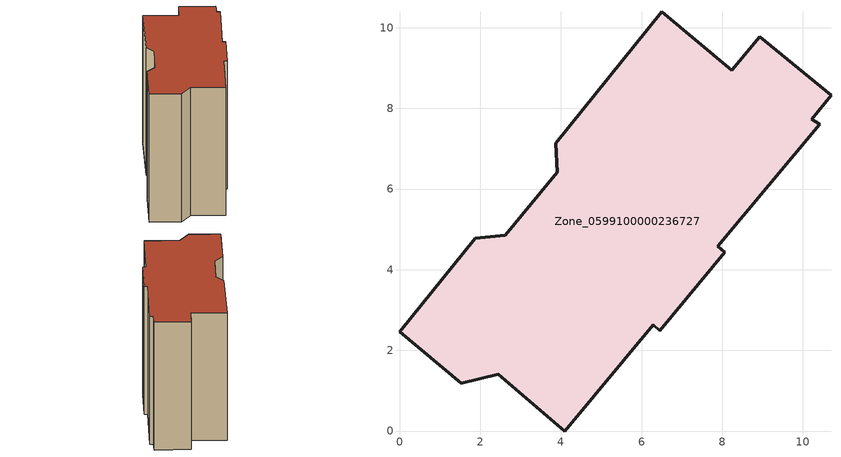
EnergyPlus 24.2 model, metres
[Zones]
Zone_0599100000236727
 floor ground (C_G): 7.89,4.58 8.06,4.43 6.45,2.49 6.29,2.64 4.1,0 2.45,1.41 1.54,1.18 0,2.46 1.88,4.78 2.62,4.85 3.92,6.42 3.87,7.13 6.5,10.39 8.24,8.94 8.94,9.78 10.7,8.33 10.22,7.73 10.41,7.6 z0
 wall outside (C_F): 8.06,4.43 7.89,4.58 10.41,7.6 10.22,7.73 10.7,8.33 8.94,9.78 8.24,8.94 6.5,10.39 3.87,7.13 3.92,6.42 2.62,4.85 1.88,4.78 0,2.46 1.54,1.18 2.45,1.41 4.1,0 6.29,2.64 6.45,2.49 8.06,4.43 z0:8.94
 roof outside (C_R): 10.22,7.73 10.7,8.33 8.94,9.78 8.24,8.94 6.5,10.39 3.87,7.13 3.92,6.42 2.62,4.85 1.88,4.78 0,2.46 1.54,1.18 2.45,1.41 4.1,0 6.29,2.64 6.45,2.49 8.06,4.43 7.89,4.58 10.41,7.6 z8.94
[BUILDING]
Pand.0599100000236727: North Axis=0; Terrain=City; Loads Convergence Tolerance Value=0.04; Temperature Convergence Tolerance Value=0.4; Solar Distribution=FullExterior; Maximum Number of Warmup Days=25; Minimum Number of Warmup Days=1
[Site:Location]
Rotterdam.The.Hague.AP_ZH_NLD Design_Conditions: Latitude=51.96; Longitude=4.45; Time Zone=1; Elevation=-4.5
[SITE:GROUNDTEMPERATURE:BUILDINGSURFACE]
18, 18, 18, 18, 18, 18, 18, 18, 18, 18, 18, 18
[MATERIAL] Thermal Absorptance=0.9; Solar Absorptance=0.7; Visible Absorptance=0.7
Name | Roughness | Thickness | Conductivity | Density | Specific Heat
G.TC.1946 | MediumSmooth | 0.15 | 1 | 540 | 1210
F.TC.1946 | Rough | 0.3 | 0.857143 | 1920 | 840
R.TC.1946 | MediumRough | 0.2 | 0.909091 | 1500 | 1000
[CONSTRUCTION]
C_G: G.TC.1946
C_F: F.TC.1946
C_R: R.TC.1946
[ZONE]
Zone_0599100000236727: Type=1; Multiplier=1; Ceiling Height=Autocalculate; Volume=Autocalculate; Floor Area=autocalculate; Part of Total Floor Area=Yes
[ZONEINFILTRATION:DESIGNFLOWRATE]
Infil_Zone_0599100000236727: Zone or ZoneList or Space or SpaceList=Zone_0599100000236727; Schedule=AlwaysOn; Design Flow Rate Calculation Method=Flow/Area; Flow Rate per Floor Area=0.003; Constant Term Coefficient=1; Temperature Term Coefficient=0; Velocity Term Coefficient=0; Velocity Squared Term Coefficient=0
[HVACTEMPLATE:ZONE:IDEALLOADSAIRSYSTEM]
Zone_0599100000236727: Maximum Heating Supply Air Temperature=50; Minimum Cooling Supply Air Temperature=13; Maximum Heating Supply Air Humidity Ratio=0.0156; Minimum Cooling Supply Air Humidity Ratio=0.0077; Heating Limit=NoLimit; Cooling Limit=NoLimit; Dehumidification Control Type=ConstantSensibleHeatRatio; Cooling Sensible Heat Ratio=0.7; Dehumidification Setpoint=60; Humidification Control Type=None; Humidification Setpoint=30; Outdoor Air Method=None; Outdoor Air Flow Rate per Person=0.00944; Outdoor Air Flow Rate per Zone Floor Area=0; Outdoor Air Flow Rate per Zone=0; Demand Controlled Ventilation Type=None; Outdoor Air Economizer Type=NoEconomizer; Heat Recovery Type=None; Sensible Heat Recovery Effectiveness=0.7; Latent Heat Recovery Effectiveness=0.65
[ZONECONTROL:THERMOSTAT]
ThermostatControl_Zone_0599100000236727: Zone or ZoneList=Zone_0599100000236727; Control Type Schedule=DualSetpointControlType; Control 1=Thermostat_Zone_0599100000236727; Temperature Difference Between Cutout And Setpoint=0
[THERMOSTATSETPOINT:DUALSETPOINT]
Thermostat_Zone_0599100000236727: Heating Setpoint Temperature Schedule=HeatingSetpoint_Zone_0599100000236727; Cooling Setpoint Temperature Schedule=CoolingSetpoint_Zone_0599100000236727
[SCHEDULE:COMPACT]
HeatingSetpoint_Zone_0599100000236727: Through: 12/31, For: AllDays, Until: 24:00, 21
CoolingSetpoint_Zone_0599100000236727: Through: 12/31, For: AllDays, Until: 24:00, 24
DualSetpointControlType: Through: 12/31, For: AllDays, Until: 24:00, 4
AlwaysOn: Through: 12/31, For: AllDays, Until: 24:00, 1
